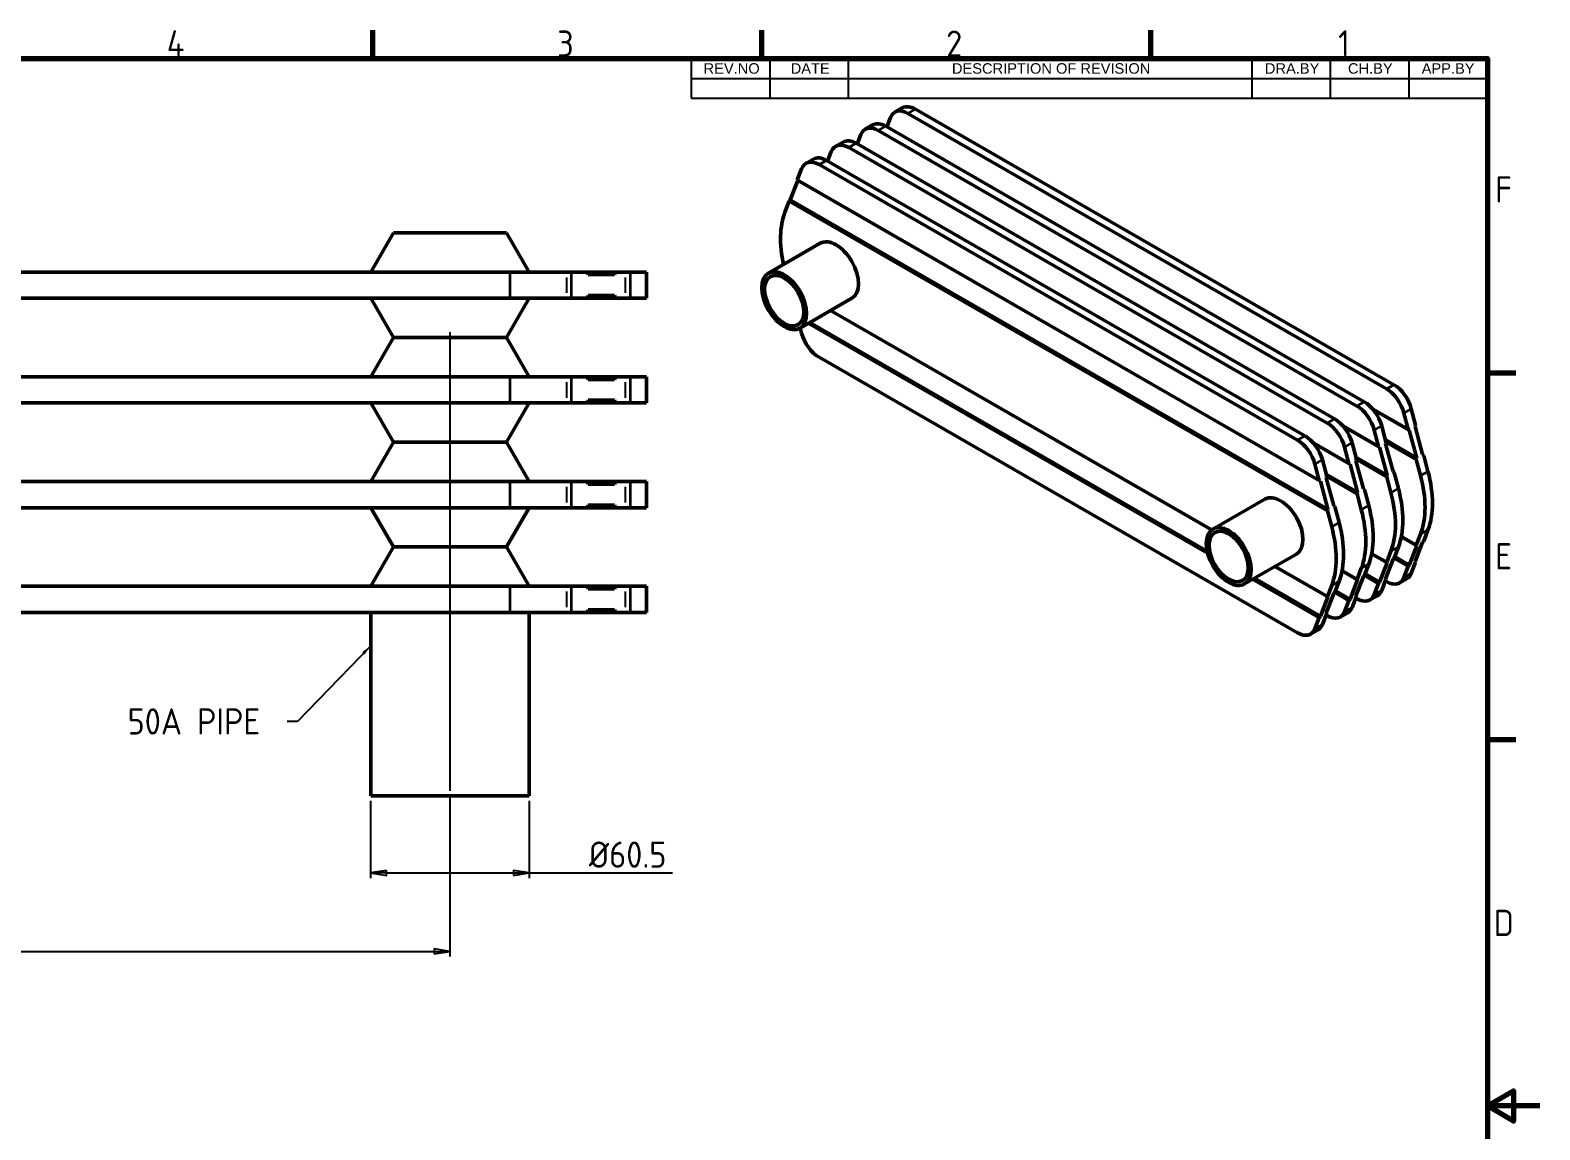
# Model space of a CAD drawing. Header units: millimetres. Extents: x 0 to 1188, y 0 to 840.
# Drawn here: x 612 to 1188, y 411 to 831 of the extents above; entities that cross this region are included whole.
import ezdxf

# ---------------------------------------------------------------- set-up
doc = ezdxf.new("R2010")
doc.units = ezdxf.units.MM
doc.header["$LTSCALE"] = 2
doc.linetypes.add('CHAIN', pattern=[0.7087, 0.4724, -0.0591, 0.1181, -0.0591])
doc.linetypes.add('DASHED', pattern=[0.2067, 0.1654, -0.0413])
doc.layers.get('0').update_dxf_attribs({"lineweight": 25})
for name, color, linetype, lineweight, true_color in [('가려진 좁은 것(ISO)', 5, 'DASHED', 25, 0x0000ff), ('가시적인 좁은 것(ISO)', 1, 'Continuous', 35, 0xff0000), ('중심선(ISO)', 1, 'Continuous', 25, 0xff0000)]:
    doc.layers.add(name, color=color, linetype=linetype, lineweight=lineweight, true_color=true_color)
for name, color, linetype, lineweight in [('가시적인 것(ISO)', 7, 'Continuous', 50), ('경계(ISO)', 7, 'Continuous', 70), ('기호(ISO)', 7, 'Continuous', 25), ('치수(ISO)', 7, 'Continuous', 25)]:
    doc.layers.add(name, color=color, linetype=linetype, lineweight=lineweight)
doc.styles.add('ISO ProportionalPSTEK', font='isocp.shx')
doc.styles.add('주 문자 (JIS)', font='arial.ttf')
doc.dimstyles.new('PSTEK', dxfattribs={"dimscale": 2, "dimtxt": 5, "dimasz": 3, "dimexe": 1, "dimexo": 1, "dimgap": 1, "dimtad": 1, "dimrnd": 1e-08, "dimdsep": 46, "dimtxsty": 'ISO ProportionalPSTEK', "dimblk": 'Filled-1', "dimcen": 0.09, "dimdle": 10, "dimclrd": 3, "dimclre": 3, "dimclrt": 1, "dimadec": 1, "dimazin": 2, "dimtfac": 1, "dimtmove": 0, "dimatfit": 3, "dimfxl": 1, "dimtolj": 1, "dimlwd": -1, "dimlwe": -1, "dimarcsym": 0})
doc.dimstyles.new('PSTEK$7', dxfattribs={"dimscale": 2, "dimtxt": 5, "dimasz": 2, "dimexe": 1, "dimexo": 1, "dimgap": 1, "dimtad": 1, "dimrnd": 1e-08, "dimdsep": 46, "dimtxsty": 'ISO ProportionalPSTEK', "dimblk": 'Filled-1', "dimcen": 0.09, "dimdle": 10, "dimclrd": 3, "dimclre": 3, "dimclrt": 1, "dimadec": 1, "dimazin": 2, "dimtfac": 1, "dimtmove": 0, "dimatfit": 3, "dimfxl": 1, "dimtolj": 1, "dimlwd": -1, "dimlwe": -1, "dimarcsym": 0})

# ---------------------------------------------------------------- blocks, each defined once
blk = doc.blocks.new('경계 Default Border')
at = {"layer": '경계(ISO)'}
for p, q in [((371.25, 410), (371.25, 415.4)), ((445.5, 410), (445.5, 415.4)), ((519.75, 410), (519.75, 415.4)), ((584, 350), (589.4, 350)), ((584, 280), (589.4, 280))]:
    blk.add_line(p, q, dxfattribs=at)
at = {"layer": '경계(ISO)', "flags": 128}
for points in [[(10, 10), (10, 410), (584, 410), (584, 10), (10, 10)], [(594, 210), (584, 210), (589, 212.89), (589, 207.11), (584, 210)]]:
    blk.add_lwpolyline(points, dxfattribs=at)
at = {"layer": '경계(ISO)', "color": 1, "true_color": 0xff0000, "char_height": 5, "attachment_point": 7, "style": 'ISO ProportionalPSTEK'}
for s, insert in [('4', (331.9, 410.4)), ('3', (406.43, 410.35)), ('2', (480.68, 410.35)), ('1', (555.49, 410.4)), ('F', (585.47, 382.5)), ('E', (585.47, 312.45)), ('D', (585.2, 242.45))]:
    blk.add_mtext(s, dxfattribs=dict(at, insert=insert))
blk = doc.blocks.new('리비전 내역')
at = {"layer": '기호(ISO)'}
for p, q in [((432, 410), (584, 410)), ((432, 410), (432, 406.22)), ((447, 410), (447, 406.22)), ((462, 410), (462, 406.22)), ((539, 410), (539, 406.22)), ((554, 410), (554, 406.22)), ((569, 410), (569, 406.22)), ((584, 410), (584, 406.22)), ((432, 406.22), (584, 406.22)), ((432, 406.22), (432, 402.44)), ((447, 406.22), (447, 402.44)), ((462, 406.22), (462, 402.44)), ((539, 406.22), (539, 402.44)), ((554, 406.22), (554, 402.44)), ((569, 406.22), (569, 402.44)), ((584, 406.22), (584, 402.44)), ((432, 402.44), (584, 402.44))]:
    blk.add_line(p, q, dxfattribs=at)
at = {"layer": '기호(ISO)', "color": 7, "char_height": 2, "attachment_point": 7, "style": '주 문자 (JIS)'}
for s, insert in [('REV.NO', (434.37, 407.08)), ('DATE', (451, 407.11)), ('DESCRIPTION OF REVISION', (481.78, 407.08)), ('DRA.BY', (541.52, 407.11)), ('CH.BY', (557.38, 407.08)), ('APP.BY', (571.45, 407.11))]:
    blk.add_mtext(s, dxfattribs=dict(at, insert=insert))
blk = doc.blocks.new('Filled-1')
at = {"color": 0}
for p, q in [((0, 0), (-1, 0.167)), ((-1, 0.167), (-1, -0.167)), ((-1, 0), (0, 0)), ((-1, -0.167), (0, 0))]:
    blk.add_line(p, q, dxfattribs=at)
at = {"color": 0, "flags": 128}
blk.add_lwpolyline([(-1, -0.167), (0, 0), (-1, 0.167), (-1, -0.167)], dxfattribs=at)
at = {"color": 0}
blk.add_solid([(-1, -0.167), (0, 0), (-1, 0.167), (-1, -0.167)], dxfattribs=at)
blk = doc.blocks.new('*D15')
at = {"layer": 'Defpoints', "color": 0, "transparency": 16777216}
for p in [(741.64, 538.47), (802.14, 538.47), (802.14, 508.97)]:
    blk.add_point(p, dxfattribs=at)
at = {"layer": '치수(ISO)', "color": 3, "transparency": 16777216}
for p, q in [((741.64, 536.47), (741.64, 506.97)), ((802.14, 536.47), (802.14, 506.97)), ((747.64, 508.97), (796.14, 508.97)), ((802.14, 508.97), (856.85, 508.97))]:
    blk.add_line(p, q, dxfattribs=at)
at = {"layer": '치수(ISO)', "color": 3, "transparency": 16777216, "xscale": 6, "yscale": 6, "zscale": 6, "rotation": 180}
blk.add_blockref('Filled-1', (741.64, 508.97), dxfattribs=at)
at = {"layer": '치수(ISO)', "color": 3, "transparency": 16777216, "xscale": 6, "yscale": 6, "zscale": 6}
blk.add_blockref('Filled-1', (802.14, 508.97), dxfattribs=at)
at = {"layer": '치수(ISO)', "color": 1, "transparency": 16777216, "insert": (824.93, 520.97), "char_height": 10, "attachment_point": 1, "style": 'ISO ProportionalPSTEK'}
blk.add_mtext('\\A1;Ø60.5', dxfattribs=at)
blk = doc.blocks.new('*D16')
at = {"layer": 'Defpoints', "color": 0, "transparency": 16777216}
for p in [(171.89, 536.9), (771.89, 540.3), (771.89, 479.03)]:
    blk.add_point(p, dxfattribs=at)
at = {"layer": '치수(ISO)', "color": 3, "transparency": 16777216}
for p, q in [((771.89, 538.3), (771.89, 477.03)), ((171.89, 534.9), (171.89, 477.03)), ((177.89, 479.03), (765.89, 479.03))]:
    blk.add_line(p, q, dxfattribs=at)
at = {"layer": '치수(ISO)', "color": 3, "transparency": 16777216, "xscale": 6, "yscale": 6, "zscale": 6, "rotation": 180}
blk.add_blockref('Filled-1', (171.89, 479.03), dxfattribs=at)
at = {"layer": '치수(ISO)', "color": 3, "transparency": 16777216, "xscale": 6, "yscale": 6, "zscale": 6}
blk.add_blockref('Filled-1', (771.89, 479.03), dxfattribs=at)
at = {"layer": '치수(ISO)', "color": 1, "transparency": 16777216, "insert": (405.09, 491.03), "char_height": 10, "attachment_point": 1, "style": 'ISO ProportionalPSTEK'}
blk.add_mtext('\\A1;600', dxfattribs=at)

msp = doc.modelspace()

# ---------------------------------------------------------------- linework, layer by layer
at = {"layer": '가려진 좁은 것(ISO)'}
for p, q in [((816.473, 730.47), (816.473, 736.47)), ((838.984, 730.47), (838.984, 736.47)), ((816.473, 690.47), (816.473, 696.47)), ((838.984, 690.47), (838.984, 696.47)), ((816.473, 650.47), (816.473, 656.47)), ((838.984, 650.47), (838.984, 656.47)), ((816.473, 610.47), (816.473, 616.47)), ((838.984, 610.47), (838.984, 616.47))]:
    msp.add_line(p, q, dxfattribs=at)
at = {"layer": '가시적인 것(ISO)'}
for p, q in [((944.607, 801.142), (941.779, 799.513)), ((940.125, 797.47), (938.741, 793.873)), ((1129.466, 693.814), (946.769, 799.022)), ((949.598, 800.651), (1132.295, 695.443)), ((928.811, 790.954), (927.428, 787.357)), ((933.294, 794.626), (930.465, 792.998)), ((1118.153, 687.299), (935.455, 792.507)), ((938.284, 794.136), (1120.981, 688.928)), ((917.497, 784.439), (916.114, 780.842)), ((921.98, 788.111), (919.151, 786.483)), ((1106.839, 680.784), (924.142, 785.992)), ((926.97, 787.621), (1109.667, 682.413)), ((910.666, 781.596), (907.838, 779.967)), ((1095.525, 674.269), (912.828, 779.477)), ((915.656, 781.106), (1098.354, 675.898)), ((901.848, 766.077), (904.691, 773.471)), ((906.183, 777.924), (904.531, 773.627)), ((904.691, 773.471), (904.531, 773.627)), ((904.531, 773.627), (1103.822, 658.863)), ((1104.228, 658.565), (904.691, 773.471)), ((901.443, 765.595), (899.816, 761.365)), ((901.443, 765.595), (901.848, 766.077)), ((1106.911, 647.274), (901.443, 765.595)), ((901.848, 766.077), (1107.071, 647.897)), ((750.304, 753.47), (741.644, 738.47)), ((793.484, 753.47), (750.304, 753.47)), ((793.484, 753.47), (802.144, 738.47)), ((913.285, 749.432), (893.487, 738.031)), ((148.928, 738.47), (794.86, 738.47)), ((818.352, 738.47), (794.86, 738.47)), ((818.352, 738.47), (824.194, 738.47)), ((824.194, 738.47), (835.113, 738.47)), ((824.628, 737.47), (824.194, 738.47)), ((835.113, 738.47), (834.68, 737.47)), ((835.113, 738.47), (840.863, 738.47)), ((846.894, 738.47), (840.863, 738.47)), ((846.894, 738.47), (846.894, 728.47)), ((834.68, 737.47), (824.628, 737.47)), ((794.86, 728.47), (148.928, 728.47)), ((750.304, 713.47), (741.644, 728.47)), ((793.484, 713.47), (802.144, 728.47)), ((794.86, 728.47), (818.352, 728.47)), ((824.194, 728.47), (818.352, 728.47)), ((824.194, 728.47), (824.628, 729.47)), ((835.113, 728.47), (824.194, 728.47)), ((824.628, 729.47), (834.68, 729.47)), ((834.68, 729.47), (835.113, 728.47)), ((840.863, 728.47), (835.113, 728.47)), ((840.863, 728.47), (846.894, 728.47)), ((925.362, 728.461), (905.563, 717.06)), ((1062.698, 639.968), (917.195, 723.758)), ((917.25, 723.79), (1062.745, 640.005)), ((905.649, 717.109), (906.183, 715.103)), ((1061.183, 631.094), (908.732, 718.885)), ((909.353, 719.242), (1060.985, 631.923)), ((750.304, 713.47), (741.644, 698.47)), ((793.484, 713.47), (750.304, 713.47)), ((793.484, 713.47), (802.144, 698.47)), ((912.828, 705.898), (1095.525, 600.69)), ((148.928, 698.47), (794.86, 698.47)), ((818.352, 698.47), (794.86, 698.47)), ((818.352, 698.47), (824.194, 698.47)), ((824.194, 698.47), (835.113, 698.47)), ((824.628, 697.47), (824.194, 698.47)), ((834.68, 697.47), (824.628, 697.47)), ((835.113, 698.47), (834.68, 697.47)), ((835.113, 698.47), (840.863, 698.47)), ((846.894, 698.47), (840.863, 698.47)), ((846.894, 698.47), (846.894, 688.47)), ((794.86, 688.47), (148.928, 688.47)), ((750.304, 673.47), (741.644, 688.47)), ((793.484, 673.47), (802.144, 688.47)), ((794.86, 688.47), (818.352, 688.47)), ((824.194, 688.47), (818.352, 688.47)), ((824.194, 688.47), (824.628, 689.47)), ((835.113, 688.47), (824.194, 688.47)), ((824.628, 689.47), (834.68, 689.47)), ((834.68, 689.47), (835.113, 688.47)), ((840.863, 688.47), (835.113, 688.47)), ((840.863, 688.47), (846.894, 688.47)), ((1124.13, 686.259), (1137.763, 678.408)), ((1138.169, 678.111), (1124.239, 686.132)), ((1138.939, 686.237), (1140.592, 680.037)), ((1137.763, 678.408), (1136.111, 684.608)), ((1112.816, 679.744), (1126.45, 671.893)), ((1126.855, 671.596), (1112.925, 679.617)), ((1126.45, 671.893), (1124.797, 678.093)), ((1127.626, 679.722), (1129.278, 673.522)), ((1137.763, 678.408), (1138.169, 678.111)), ((1138.169, 678.111), (1141.012, 667.442)), ((1140.432, 679.414), (1140.592, 680.037)), ((1143.275, 668.745), (1140.432, 679.414)), ((750.304, 673.47), (741.644, 658.47)), ((793.484, 673.47), (750.304, 673.47)), ((793.484, 673.47), (802.144, 658.47)), ((1101.503, 673.229), (1115.136, 665.378)), ((1115.541, 665.08), (1101.611, 673.102)), ((1115.136, 665.378), (1113.483, 671.578)), ((1116.312, 673.207), (1117.964, 667.007)), ((1126.45, 671.893), (1126.855, 671.596)), ((1126.855, 671.596), (1129.698, 660.927)), ((1129.065, 674.322), (1141.012, 667.442)), ((1129.118, 672.899), (1129.278, 673.522)), ((1131.961, 662.23), (1129.118, 672.899)), ((1140.852, 666.819), (1129.269, 673.489)), ((1143.68, 668.448), (1143.275, 668.745)), ((1103.822, 658.863), (1102.17, 665.063)), ((1104.998, 666.692), (1106.651, 660.492)), ((1115.136, 665.378), (1115.541, 665.08)), ((1115.541, 665.08), (1118.384, 654.412)), ((1117.751, 667.807), (1129.698, 660.927)), ((1117.804, 666.383), (1117.964, 667.007)), ((1120.647, 655.715), (1117.804, 666.383)), ((1129.538, 660.304), (1117.956, 666.974)), ((1141.012, 667.442), (1140.852, 666.819)), ((1142.478, 660.716), (1140.852, 666.819)), ((1143.68, 668.448), (1145.306, 662.345)), ((148.928, 658.47), (794.86, 658.47)), ((818.352, 658.47), (794.86, 658.47)), ((818.352, 658.47), (824.194, 658.47)), ((824.194, 658.47), (835.113, 658.47)), ((824.628, 657.47), (824.194, 658.47)), ((834.68, 657.47), (824.628, 657.47)), ((835.113, 658.47), (834.68, 657.47)), ((835.113, 658.47), (840.863, 658.47)), ((846.894, 658.47), (840.863, 658.47)), ((846.894, 658.47), (846.894, 648.47)), ((1103.822, 658.863), (1104.228, 658.565)), ((1104.228, 658.565), (1107.071, 647.897)), ((1106.437, 661.292), (1118.384, 654.412)), ((1106.49, 659.868), (1106.651, 660.492)), ((1109.333, 649.2), (1106.49, 659.868)), ((1118.224, 653.789), (1106.642, 660.459)), ((1129.698, 660.927), (1129.538, 660.304)), ((1131.164, 654.201), (1129.538, 660.304)), ((1132.366, 661.933), (1131.961, 662.23)), ((1132.366, 661.933), (1133.993, 655.83)), ((1082.991, 651.705), (1063.192, 640.304)), ((1118.384, 654.412), (1118.224, 653.789)), ((1119.851, 647.686), (1118.224, 653.789)), ((1121.053, 655.418), (1120.647, 655.715)), ((1121.053, 655.418), (1122.679, 649.315)), ((794.86, 648.47), (148.928, 648.47)), ((750.304, 633.47), (741.644, 648.47)), ((793.484, 633.47), (802.144, 648.47)), ((794.86, 648.47), (818.352, 648.47)), ((824.194, 648.47), (818.352, 648.47)), ((824.194, 648.47), (824.628, 649.47)), ((835.113, 648.47), (824.194, 648.47)), ((824.628, 649.47), (834.68, 649.47)), ((834.68, 649.47), (835.113, 648.47)), ((840.863, 648.47), (835.113, 648.47)), ((840.863, 648.47), (846.894, 648.47)), ((1107.071, 647.897), (1106.911, 647.274)), ((1108.537, 641.171), (1106.911, 647.274)), ((1109.739, 648.902), (1109.333, 649.2)), ((1109.739, 648.902), (1111.365, 642.8)), ((1145.306, 639.976), (1143.68, 635.746)), ((1141.012, 633.961), (1135.109, 637.36)), ((1135.12, 637.418), (1140.852, 634.117)), ((1140.432, 627.87), (1143.275, 635.264)), ((1140.852, 634.117), (1142.478, 638.347)), ((1140.852, 634.117), (1141.012, 633.961)), ((1143.275, 635.264), (1143.68, 635.746)), ((750.304, 633.47), (741.644, 618.47)), ((793.484, 633.47), (750.304, 633.47)), ((793.484, 633.47), (802.144, 618.47)), ((1095.068, 630.734), (1075.269, 619.333)), ((1129.698, 627.446), (1123.795, 630.845)), ((1123.807, 630.903), (1129.538, 627.602)), ((1129.118, 621.355), (1131.961, 628.749)), ((1129.538, 627.602), (1131.164, 631.832)), ((1131.961, 628.749), (1132.366, 629.231)), ((1137.763, 626.085), (1132.345, 629.205)), ((1133.993, 633.461), (1132.366, 629.231)), ((1132.58, 629.786), (1138.169, 626.567)), ((1141.012, 633.961), (1138.169, 626.567)), ((1107.071, 614.416), (1086.9, 626.031)), ((1086.956, 626.063), (1106.911, 614.572)), ((1118.384, 620.931), (1112.481, 624.33)), ((1112.493, 624.387), (1118.224, 621.087)), ((1118.224, 621.087), (1119.851, 625.317)), ((1120.647, 622.234), (1121.053, 622.716)), ((1126.45, 619.57), (1121.031, 622.69)), ((1122.679, 626.945), (1121.053, 622.716)), ((1121.266, 623.27), (1126.855, 620.052)), ((1129.698, 627.446), (1126.855, 620.052)), ((1129.538, 627.602), (1129.698, 627.446)), ((1136.111, 621.788), (1137.763, 626.085)), ((1138.169, 626.567), (1137.763, 626.085)), ((1140.592, 627.714), (1138.939, 623.417)), ((1140.592, 627.714), (1140.432, 627.87)), ((148.928, 618.47), (794.86, 618.47)), ((818.352, 618.47), (794.86, 618.47)), ((818.352, 618.47), (824.194, 618.47)), ((824.194, 618.47), (835.113, 618.47)), ((824.628, 617.47), (824.194, 618.47)), ((834.68, 617.47), (824.628, 617.47)), ((835.113, 618.47), (834.68, 617.47)), ((835.113, 618.47), (840.863, 618.47)), ((846.894, 618.47), (840.863, 618.47)), ((846.894, 618.47), (846.894, 608.47)), ((1103.822, 606.54), (1078.438, 621.158)), ((1079.059, 621.515), (1104.228, 607.022)), ((1106.911, 614.572), (1108.537, 618.801)), ((1111.365, 620.43), (1109.739, 616.201)), ((1109.952, 616.755), (1115.541, 613.537)), ((1118.384, 620.931), (1115.541, 613.537)), ((1117.804, 614.84), (1120.647, 622.234)), ((1118.224, 621.087), (1118.384, 620.931)), ((1124.797, 615.273), (1126.45, 619.57)), ((1126.855, 620.052), (1126.45, 619.57)), ((1129.278, 621.199), (1127.626, 616.901)), ((1129.009, 620.498), (1129.466, 620.235)), ((1129.278, 621.199), (1129.118, 621.355)), ((1137.285, 621.373), (1134.457, 619.745)), ((1107.071, 614.416), (1104.228, 607.022)), ((1106.49, 608.325), (1109.333, 615.719)), ((1106.911, 614.572), (1107.071, 614.416)), ((1109.333, 615.719), (1109.739, 616.201)), ((1115.136, 613.055), (1109.717, 616.175)), ((1113.483, 608.758), (1115.136, 613.055)), ((1115.541, 613.537), (1115.136, 613.055)), ((1117.964, 614.684), (1116.312, 610.386)), ((1117.695, 613.983), (1118.153, 613.72)), ((1117.964, 614.684), (1117.804, 614.84)), ((1125.971, 614.858), (1123.143, 613.229)), ((794.86, 608.47), (148.928, 608.47)), ((741.644, 608.47), (741.644, 538.47)), ((794.86, 608.47), (818.352, 608.47)), ((802.144, 608.47), (802.144, 538.47)), ((824.194, 608.47), (818.352, 608.47)), ((824.194, 608.47), (824.628, 609.47)), ((835.113, 608.47), (824.194, 608.47)), ((824.628, 609.47), (834.68, 609.47)), ((834.68, 609.47), (835.113, 608.47)), ((840.863, 608.47), (835.113, 608.47)), ((840.863, 608.47), (846.894, 608.47)), ((1102.17, 602.242), (1103.822, 606.54)), ((1104.228, 607.022), (1103.822, 606.54)), ((1106.651, 608.169), (1104.998, 603.871)), ((1106.381, 607.468), (1106.839, 607.205)), ((1106.651, 608.169), (1106.49, 608.325)), ((1114.658, 608.343), (1111.829, 606.714)), ((1103.344, 601.828), (1100.515, 600.199)), ((741.644, 538.47), (802.144, 538.47))]:
    msp.add_line(p, q, dxfattribs=at)
for centre, major_axis, start_param, end_param in [((949.598, 792.476), (-4.99, 8.666), 5.4997209, 6.2831853), ((938.284, 785.961), (-4.99, 8.666), 5.4997209, 6.2831853), ((946.769, 790.847), (-4.99, 8.666), 5.4997209, 6.7214513), ((935.455, 784.332), (-4.99, 8.666), 5.4997209, 6.7214513), ((924.142, 777.817), (-4.99, 8.666), 5.4997209, 6.7214513), ((926.97, 779.445), (-4.99, 8.666), 5.4997209, 6.2831853), ((912.828, 771.302), (-4.99, 8.666), 5.4997209, 6.7214513), ((915.656, 772.93), (-4.99, 8.666), 5.4997209, 6.2831853), ((926.395, 734.875), (19.961, -34.663), 3.5798587, 4.2129484), ((919.324, 738.947), (-6.038, 10.486), 3.1415927, 6.2831853), ((912.828, 714.073), (4.99, -8.666), 4.2779904, 5.4997209), ((1129.466, 685.639), (-4.99, 8.666), 4.2779904, 5.4997209), ((1132.295, 687.267), (4.99, -8.666), 1.1363977, 2.3581282), ((1118.153, 679.124), (-4.99, 8.666), 4.2779904, 5.4997209), ((1120.981, 680.752), (4.99, -8.666), 1.1363977, 2.3581282), ((1106.839, 672.608), (-4.99, 8.666), 4.2779904, 5.4997209), ((1109.667, 674.237), (4.99, -8.666), 1.1363977, 2.3581282), ((1098.354, 667.722), (4.99, -8.666), 1.1363977, 2.3581282), ((1095.525, 666.093), (-4.99, 8.666), 4.2779904, 5.4997209), ((1115.899, 664.837), (-19.961, 34.663), 3.5798587, 4.2779904), ((1118.728, 666.466), (19.961, -34.663), 0.438266, 1.1363977), ((1089.029, 641.22), (-6.038, 10.486), 3.1415927, 6.2831853), ((1104.586, 658.322), (-19.961, 34.663), 3.5798587, 4.2779904), ((1107.414, 659.951), (19.961, -34.663), 0.438266, 1.1363977), ((1093.272, 651.807), (-19.961, 34.663), 3.5798587, 4.2779904), ((1096.1, 653.436), (19.961, -34.663), 0.438266, 1.1363977), ((1081.958, 645.292), (-19.961, 34.663), 3.5798587, 4.2779904), ((1084.787, 646.921), (19.961, -34.663), 0.438266, 1.1363977), ((1132.295, 630.039), (4.99, -8.666), 0, 0.438266), ((1120.981, 623.524), (4.99, -8.666), 0, 0.438266), ((1129.466, 628.41), (4.99, -8.666), 5.4997209, 6.7214513), ((1118.153, 621.895), (4.99, -8.666), 5.4997209, 6.7214513), ((1106.839, 615.38), (4.99, -8.666), 5.4997209, 6.7214513), ((1109.667, 617.009), (4.99, -8.666), 0, 0.438266), ((1095.525, 608.865), (4.99, -8.666), 5.4997209, 6.7214513), ((1098.354, 610.494), (4.99, -8.666), 0, 0.438266)]:
    msp.add_ellipse(centre, major_axis=major_axis, ratio=0.5780931, start_param=start_param, end_param=end_param, dxfattribs=at)
for centre, major_axis in [((899.525, 727.545), (-6.038, 10.486)), ((899.525, 727.545), (-5.28, 9.168)), ((1069.23, 629.818), (-6.038, 10.486)), ((1069.23, 629.818), (-5.28, 9.168))]:
    msp.add_ellipse(centre, major_axis=major_axis, ratio=0.5780931, dxfattribs=at)
at = {"layer": '가시적인 좁은 것(ISO)'}
for p, q in [((946.769, 799.022), (949.598, 800.651)), ((935.455, 792.507), (938.284, 794.136)), ((924.142, 785.992), (926.97, 787.621)), ((912.828, 779.477), (915.656, 781.106)), ((794.86, 728.47), (794.86, 738.47)), ((818.352, 728.47), (818.352, 738.47)), ((840.863, 728.47), (840.863, 738.47)), ((794.86, 688.47), (794.86, 698.47)), ((818.352, 688.47), (818.352, 698.47)), ((840.863, 688.47), (840.863, 698.47)), ((1129.466, 693.814), (1132.295, 695.443)), ((1118.153, 687.299), (1120.981, 688.928)), ((1136.111, 684.608), (1138.939, 686.237)), ((1106.839, 680.784), (1109.667, 682.413)), ((1095.525, 674.269), (1098.354, 675.898)), ((1124.797, 678.093), (1127.626, 679.722)), ((1113.483, 671.578), (1116.312, 673.207)), ((1102.17, 665.063), (1104.998, 666.692)), ((794.86, 648.47), (794.86, 658.47)), ((818.352, 648.47), (818.352, 658.47)), ((840.863, 648.47), (840.863, 658.47)), ((1142.478, 660.716), (1145.306, 662.345)), ((1131.164, 654.201), (1133.993, 655.83)), ((1119.851, 647.686), (1122.679, 649.315)), ((1108.537, 641.171), (1111.365, 642.8)), ((1145.306, 639.976), (1142.478, 638.347)), ((1133.993, 633.461), (1131.164, 631.832)), ((1122.679, 626.945), (1119.851, 625.317)), ((1136.111, 621.788), (1138.939, 623.417)), ((794.86, 608.47), (794.86, 618.47)), ((818.352, 608.47), (818.352, 618.47)), ((840.863, 608.47), (840.863, 618.47)), ((1111.365, 620.43), (1108.537, 618.801)), ((1124.797, 615.273), (1127.626, 616.901)), ((1113.483, 608.758), (1116.312, 610.386)), ((1102.17, 602.242), (1104.998, 603.871))]:
    msp.add_line(p, q, dxfattribs=at)
at = {"layer": '중심선(ISO)', "linetype": 'CHAIN'}
msp.add_line((771.894, 715.47), (771.894, 540.303), dxfattribs=at)

# ---------------------------------------------------------------- block references
at = {"xscale": 2, "yscale": 2, "zscale": 2}
msp.add_blockref('경계 Default Border', (0, 0), dxfattribs=at)
at = {"layer": '기호(ISO)', "xscale": 2, "yscale": 2, "zscale": 2}
msp.add_blockref('리비전 내역', (0, 0), dxfattribs=at)

# ---------------------------------------------------------------- texts
at = {"layer": '기호(ISO)', "color": 1, "true_color": 0xff0000, "insert": (648.85, 571.843), "char_height": 10, "width": 58.90346, "attachment_point": 1, "style": 'ISO ProportionalPSTEK'}
msp.add_mtext('{\\fISOCP|b0|i0;\\H10.0000;50A PIPE}', dxfattribs=at)

# ---------------------------------------------------------------- dimensions: what is measured, and where the dimension line sits
at = {"layer": '치수(ISO)', "color": 3, "true_color": 0x00ff00}
dim = msp.add_linear_dim(base=(771.894, 479.026), p1=(171.894, 536.902), p2=(771.894, 540.303), angle=180, dimstyle='PSTEK', override={"dimdec": 2, "dimtp": 0, "dimtm": 0, "dimtdec": 2, "dimtofl": 0, "dimatfit": 1}, dxfattribs=at)
dim.commit()
dim.dimension.update_dxf_attribs({"geometry": '*D16', "text_midpoint": (414.394, 479.026), "dimtype": 160})
dim = msp.add_linear_dim(base=(802.144, 508.97), p1=(741.644, 538.47), p2=(802.144, 538.47), angle=180, text='Ø<>', dimstyle='PSTEK', override={"dimdec": 2, "dimtp": 0, "dimtm": 0, "dimtdec": 2, "dimtofl": 0, "dimatfit": 2}, dxfattribs=at)
dim.commit()
dim.dimension.update_dxf_attribs({"geometry": '*D15', "text_midpoint": (839.888, 508.97), "dimtype": 160})

# ---------------------------------------------------------------- leaders
at = {"layer": '기호(ISO)', "color": 3, "true_color": 0x00ff00, "annotation_type": 0, "has_hookline": 1, "hookline_direction": 1, "text_width": 55.674}
msp.add_leader([(741.644, 595.733), (713.754, 566.843), (709.754, 566.843)], dimstyle='PSTEK$7', override={"dimtad": 0}, dxfattribs=at)

doc.saveas('drawing.dxf')
